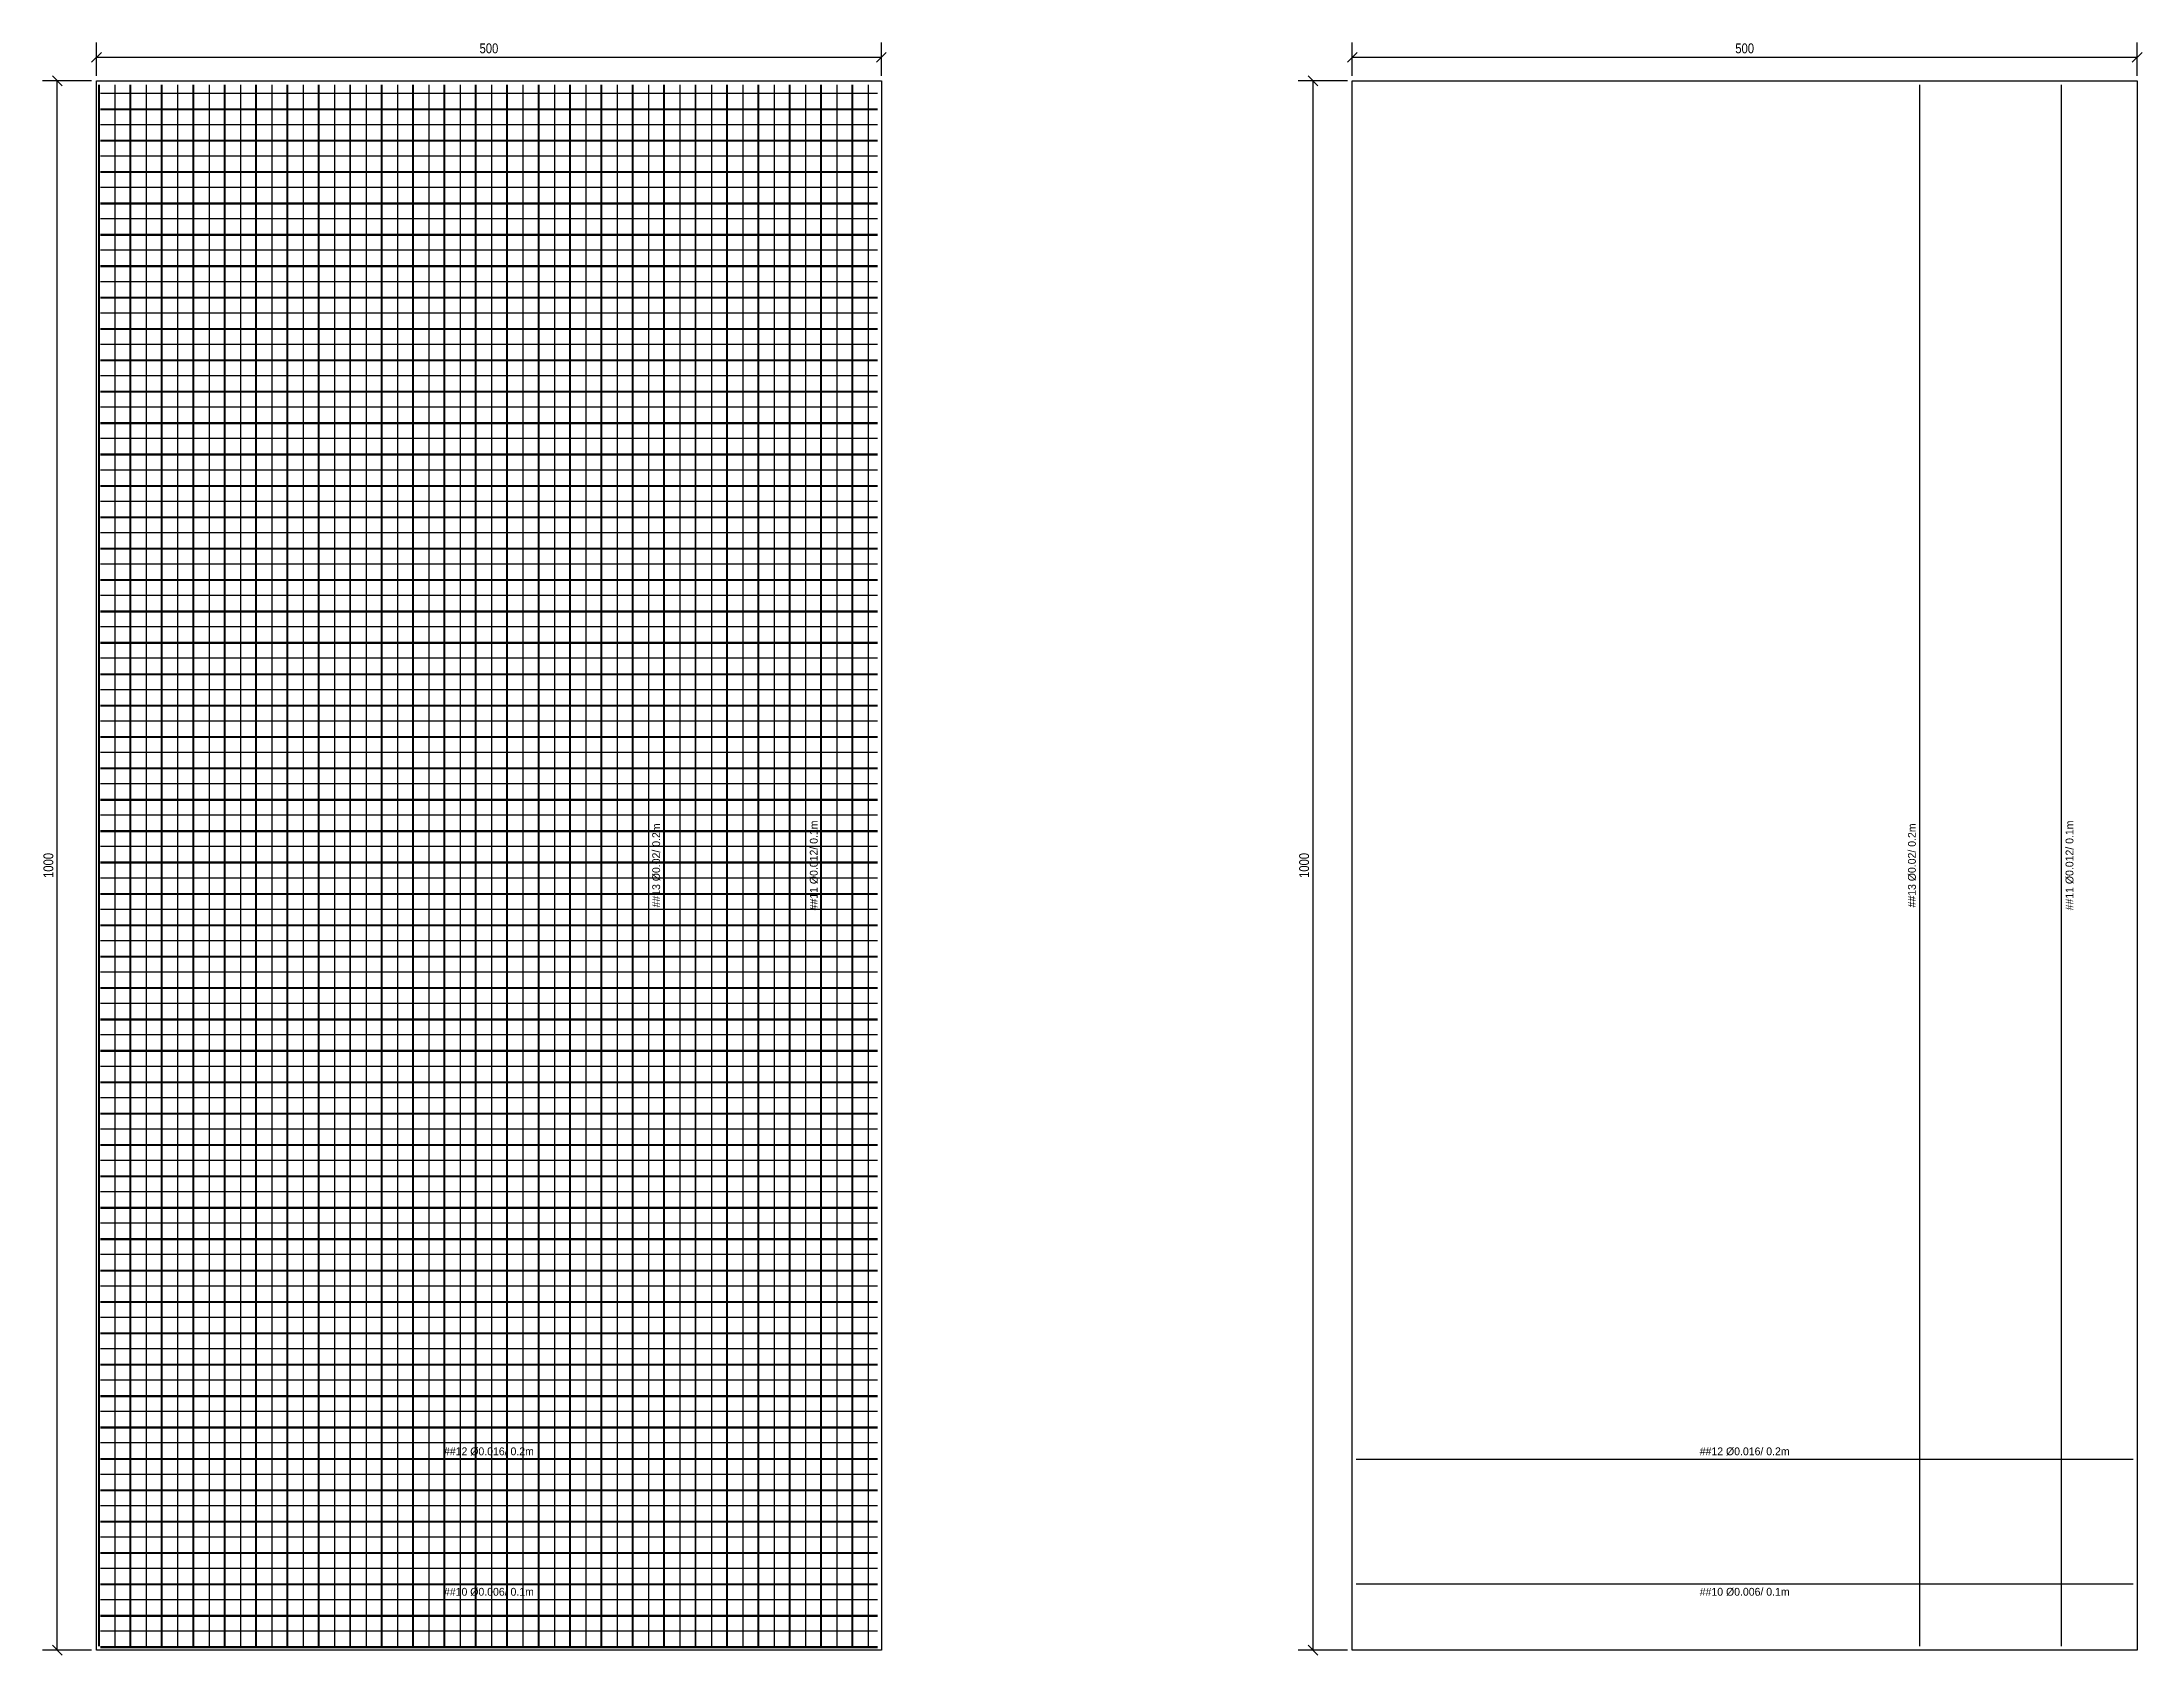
# Model space of a CAD drawing. Header units: metres. Extents: x -0.3 to 13, y -15 to 10.2.
# Drawn here: x -0.35 to 13.03, y -15.03 to -4.75 of the extents above; entities that cross this region are included whole.
import ezdxf
from ezdxf.enums import TextEntityAlignment as Align

# ---------------------------------------------------------------- set-up
doc = ezdxf.new("R2010")
doc.units = ezdxf.units.M
doc.styles.add('OpenSansCondensed-Light', font='OpenSansCondensed-Light.ttf')
doc.dimstyles.new('EZ_M_25_H25_CM', dxfattribs={"dimtxt": 0.0625, "dimasz": 0.0625, "dimexe": 0.09375, "dimexo": 0.03125, "dimgap": 0.025, "dimtad": 1, "dimlfac": 100, "dimzin": 12, "dimdsep": 46, "dimtxsty": 'OpenSansCondensed-Light', "dimtsz": 0.03125, "dimcen": 2.5, "dimazin": 3, "dimtfac": 0.5, "dimtmove": 2, "dimatfit": 3})

msp = doc.modelspace()

# ---------------------------------------------------------------- linework, layer by layer
for p, q in [((0.015, -14.975), (0.015, -5.025)), ((0.019, -14.975), (0.019, -5.025)), ((0.025, -5.078), (4.975, -5.078)), ((0.119, -14.975), (0.119, -5.025)), ((0.215, -14.975), (0.215, -5.025)), ((0.219, -14.975), (0.219, -5.025)), ((0.319, -14.975), (0.319, -5.025)), ((0.415, -14.975), (0.415, -5.025)), ((0.419, -14.975), (0.419, -5.025)), ((0.519, -14.975), (0.519, -5.025)), ((0.615, -14.975), (0.615, -5.025)), ((0.619, -14.975), (0.619, -5.025)), ((0.719, -14.975), (0.719, -5.025)), ((0.815, -14.975), (0.815, -5.025)), ((0.819, -14.975), (0.819, -5.025)), ((0.919, -14.975), (0.919, -5.025)), ((1.015, -14.975), (1.015, -5.025)), ((1.019, -14.975), (1.019, -5.025)), ((1.119, -14.975), (1.119, -5.025)), ((1.215, -14.975), (1.215, -5.025)), ((1.219, -14.975), (1.219, -5.025)), ((1.319, -14.975), (1.319, -5.025)), ((1.415, -14.975), (1.415, -5.025)), ((1.419, -14.975), (1.419, -5.025)), ((1.519, -14.975), (1.519, -5.025)), ((1.615, -14.975), (1.615, -5.025)), ((1.619, -14.975), (1.619, -5.025)), ((1.719, -14.975), (1.719, -5.025)), ((1.815, -14.975), (1.815, -5.025)), ((1.819, -14.975), (1.819, -5.025)), ((1.919, -14.975), (1.919, -5.025)), ((2.015, -14.975), (2.015, -5.025)), ((2.019, -14.975), (2.019, -5.025)), ((2.119, -14.975), (2.119, -5.025)), ((2.215, -14.975), (2.215, -5.025)), ((2.219, -14.975), (2.219, -5.025)), ((2.319, -14.975), (2.319, -5.025)), ((2.415, -14.975), (2.415, -5.025)), ((2.419, -14.975), (2.419, -5.025)), ((2.519, -14.975), (2.519, -5.025)), ((2.615, -14.975), (2.615, -5.025)), ((2.619, -14.975), (2.619, -5.025)), ((2.719, -14.975), (2.719, -5.025)), ((2.815, -14.975), (2.815, -5.025)), ((2.819, -14.975), (2.819, -5.025)), ((2.919, -14.975), (2.919, -5.025)), ((3.015, -14.975), (3.015, -5.025)), ((3.019, -14.975), (3.019, -5.025)), ((3.119, -14.975), (3.119, -5.025)), ((3.215, -14.975), (3.215, -5.025)), ((3.219, -14.975), (3.219, -5.025)), ((3.319, -14.975), (3.319, -5.025)), ((3.415, -14.975), (3.415, -5.025)), ((3.419, -14.975), (3.419, -5.025)), ((3.519, -14.975), (3.519, -5.025)), ((3.615, -14.975), (3.615, -5.025)), ((3.619, -14.975), (3.619, -5.025)), ((3.719, -14.975), (3.719, -5.025)), ((3.815, -14.975), (3.815, -5.025)), ((3.819, -14.975), (3.819, -5.025)), ((3.919, -14.975), (3.919, -5.025)), ((4.015, -14.975), (4.015, -5.025)), ((4.019, -14.975), (4.019, -5.025)), ((4.119, -14.975), (4.119, -5.025)), ((4.215, -14.975), (4.215, -5.025)), ((4.219, -14.975), (4.219, -5.025)), ((4.319, -14.975), (4.319, -5.025)), ((4.415, -14.975), (4.415, -5.025)), ((4.419, -14.975), (4.419, -5.025)), ((4.519, -14.975), (4.519, -5.025)), ((4.615, -14.975), (4.615, -5.025)), ((4.619, -14.975), (4.619, -5.025)), ((4.719, -14.975), (4.719, -5.025)), ((4.815, -14.975), (4.815, -5.025)), ((4.819, -14.975), (4.819, -5.025)), ((4.919, -14.975), (4.919, -5.025)), ((11.615, -14.975), (11.615, -5.025)), ((12.519, -14.975), (12.519, -5.025)), ((0.025, -5.178), (4.975, -5.178)), ((0.025, -5.183), (4.975, -5.183)), ((0.025, -5.278), (4.975, -5.278)), ((0.025, -5.378), (4.975, -5.378)), ((0.025, -5.383), (4.975, -5.383)), ((0.025, -5.478), (4.975, -5.478)), ((0.025, -5.578), (4.975, -5.578)), ((0.025, -5.583), (4.975, -5.583)), ((0.025, -5.678), (4.975, -5.678)), ((0.025, -5.778), (4.975, -5.778)), ((0.025, -5.783), (4.975, -5.783)), ((0.025, -5.878), (4.975, -5.878)), ((0.025, -5.978), (4.975, -5.978)), ((0.025, -5.983), (4.975, -5.983)), ((0.025, -6.078), (4.975, -6.078)), ((0.025, -6.178), (4.975, -6.178)), ((0.025, -6.183), (4.975, -6.183)), ((0.025, -6.278), (4.975, -6.278)), ((0.025, -6.378), (4.975, -6.378)), ((0.025, -6.383), (4.975, -6.383)), ((0.025, -6.478), (4.975, -6.478)), ((0.025, -6.578), (4.975, -6.578)), ((0.025, -6.583), (4.975, -6.583)), ((0.025, -6.678), (4.975, -6.678)), ((0.025, -6.778), (4.975, -6.778)), ((0.025, -6.783), (4.975, -6.783)), ((0.025, -6.878), (4.975, -6.878)), ((0.025, -6.978), (4.975, -6.978)), ((0.025, -6.983), (4.975, -6.983)), ((0.025, -7.078), (4.975, -7.078)), ((0.025, -7.178), (4.975, -7.178)), ((0.025, -7.183), (4.975, -7.183)), ((0.025, -7.278), (4.975, -7.278)), ((0.025, -7.378), (4.975, -7.378)), ((0.025, -7.383), (4.975, -7.383)), ((0.025, -7.478), (4.975, -7.478)), ((0.025, -7.578), (4.975, -7.578)), ((0.025, -7.583), (4.975, -7.583)), ((0.025, -7.678), (4.975, -7.678)), ((0.025, -7.778), (4.975, -7.778)), ((0.025, -7.783), (4.975, -7.783)), ((0.025, -7.878), (4.975, -7.878)), ((0.025, -7.978), (4.975, -7.978)), ((0.025, -7.983), (4.975, -7.983)), ((0.025, -8.078), (4.975, -8.078)), ((0.025, -8.178), (4.975, -8.178)), ((0.025, -8.183), (4.975, -8.183)), ((0.025, -8.278), (4.975, -8.278)), ((0.025, -8.378), (4.975, -8.378)), ((0.025, -8.383), (4.975, -8.383)), ((0.025, -8.478), (4.975, -8.478)), ((0.025, -8.578), (4.975, -8.578)), ((0.025, -8.583), (4.975, -8.583)), ((0.025, -8.678), (4.975, -8.678)), ((0.025, -8.778), (4.975, -8.778)), ((0.025, -8.783), (4.975, -8.783)), ((0.025, -8.878), (4.975, -8.878)), ((0.025, -8.978), (4.975, -8.978)), ((0.025, -8.983), (4.975, -8.983)), ((0.025, -9.078), (4.975, -9.078)), ((0.025, -9.178), (4.975, -9.178)), ((0.025, -9.183), (4.975, -9.183)), ((0.025, -9.278), (4.975, -9.278)), ((0.025, -9.378), (4.975, -9.378)), ((0.025, -9.383), (4.975, -9.383)), ((0.025, -9.478), (4.975, -9.478)), ((0.025, -9.578), (4.975, -9.578)), ((0.025, -9.583), (4.975, -9.583)), ((0.025, -9.678), (4.975, -9.678)), ((0.025, -9.778), (4.975, -9.778)), ((0.025, -9.783), (4.975, -9.783)), ((0.025, -9.878), (4.975, -9.878)), ((0.025, -9.978), (4.975, -9.978)), ((0.025, -9.983), (4.975, -9.983)), ((0.025, -10.078), (4.975, -10.078)), ((0.025, -10.178), (4.975, -10.178)), ((0.025, -10.183), (4.975, -10.183)), ((0.025, -10.278), (4.975, -10.278)), ((0.025, -10.378), (4.975, -10.378)), ((0.025, -10.383), (4.975, -10.383)), ((0.025, -10.478), (4.975, -10.478)), ((0.025, -10.578), (4.975, -10.578)), ((0.025, -10.583), (4.975, -10.583)), ((0.025, -10.678), (4.975, -10.678)), ((0.025, -10.778), (4.975, -10.778)), ((0.025, -10.783), (4.975, -10.783)), ((0.025, -10.878), (4.975, -10.878)), ((0.025, -10.978), (4.975, -10.978)), ((0.025, -10.983), (4.975, -10.983)), ((0.025, -11.078), (4.975, -11.078)), ((0.025, -11.178), (4.975, -11.178)), ((0.025, -11.183), (4.975, -11.183)), ((0.025, -11.278), (4.975, -11.278)), ((0.025, -11.378), (4.975, -11.378)), ((0.025, -11.383), (4.975, -11.383)), ((0.025, -11.478), (4.975, -11.478)), ((0.025, -11.578), (4.975, -11.578)), ((0.025, -11.583), (4.975, -11.583)), ((0.025, -11.678), (4.975, -11.678)), ((0.025, -11.778), (4.975, -11.778)), ((0.025, -11.783), (4.975, -11.783)), ((0.025, -11.878), (4.975, -11.878)), ((0.025, -11.978), (4.975, -11.978)), ((0.025, -11.983), (4.975, -11.983)), ((0.025, -12.078), (4.975, -12.078)), ((0.025, -12.178), (4.975, -12.178)), ((0.025, -12.183), (4.975, -12.183)), ((0.025, -12.278), (4.975, -12.278)), ((0.025, -12.378), (4.975, -12.378)), ((0.025, -12.383), (4.975, -12.383)), ((0.025, -12.478), (4.975, -12.478)), ((0.025, -12.578), (4.975, -12.578)), ((0.025, -12.583), (4.975, -12.583)), ((0.025, -12.678), (4.975, -12.678)), ((0.025, -12.778), (4.975, -12.778)), ((0.025, -12.783), (4.975, -12.783)), ((0.025, -12.878), (4.975, -12.878)), ((0.025, -12.978), (4.975, -12.978)), ((0.025, -12.983), (4.975, -12.983)), ((0.025, -13.078), (4.975, -13.078)), ((0.025, -13.178), (4.975, -13.178)), ((0.025, -13.183), (4.975, -13.183)), ((0.025, -13.278), (4.975, -13.278)), ((0.025, -13.378), (4.975, -13.378)), ((0.025, -13.383), (4.975, -13.383)), ((0.025, -13.478), (4.975, -13.478)), ((0.025, -13.578), (4.975, -13.578)), ((0.025, -13.583), (4.975, -13.583)), ((0.025, -13.678), (4.975, -13.678)), ((0.025, -13.778), (4.975, -13.778)), ((0.025, -13.783), (4.975, -13.783)), ((0.025, -13.878), (4.975, -13.878)), ((8.025, -13.783), (12.975, -13.783)), ((0.025, -13.978), (4.975, -13.978)), ((0.025, -13.983), (4.975, -13.983)), ((0.025, -14.078), (4.975, -14.078)), ((0.025, -14.178), (4.975, -14.178)), ((0.025, -14.183), (4.975, -14.183)), ((0.025, -14.278), (4.975, -14.278)), ((0.025, -14.378), (4.975, -14.378)), ((0.025, -14.383), (4.975, -14.383)), ((0.025, -14.478), (4.975, -14.478)), ((0.025, -14.578), (4.975, -14.578)), ((8.025, -14.578), (12.975, -14.578)), ((0.025, -14.583), (4.975, -14.583)), ((0.025, -14.678), (4.975, -14.678)), ((0.025, -14.778), (4.975, -14.778)), ((0.025, -14.783), (4.975, -14.783)), ((0.025, -14.878), (4.975, -14.878)), ((0.025, -14.978), (4.975, -14.978)), ((0.025, -14.983), (4.975, -14.983))]:
    msp.add_line(p, q)
for points in [[(0, -15), (0, -5), (5, -5), (5, -15), (0, -15)], [(8, -15), (8, -5), (13, -5), (13, -15), (8, -15)]]:
    msp.add_lwpolyline(points)

# ---------------------------------------------------------------- texts
for s, p in [('##13 Ø0.02/ 0.2m', (3.565, -10)), ('##11 Ø0.012/ 0.1m', (4.569, -10)), ('##13 Ø0.02/ 0.2m', (11.565, -10)), ('##11 Ø0.012/ 0.1m', (12.569, -10))]:
    msp.add_text(s, height=0.05, rotation=90).set_placement(p, align=Align.MIDDLE)
for s, p in [('##12 Ø0.016/ 0.2m', (2.5, -13.733)), ('##12 Ø0.016/ 0.2m', (10.5, -13.733)), ('##10 Ø0.006/ 0.1m', (2.5, -14.628)), ('##10 Ø0.006/ 0.1m', (10.5, -14.628))]:
    msp.add_text(s, height=0.05).set_placement(p, align=Align.MIDDLE)

# ---------------------------------------------------------------- dimensions: what is measured, and where the dimension line sits
for base, p1, p2 in [((0, -4.85), (0, -5), (5, -5)), ((8, -4.85), (8, -5), (13, -5))]:
    msp.add_linear_dim(base=base, p1=p1, p2=p2, dimstyle='EZ_M_25_H25_CM').render()
for base, p1, p2 in [((-0.25, -15), (0, -15), (0, -5)), ((7.75, -15), (8, -15), (8, -5))]:
    msp.add_linear_dim(base=base, p1=p1, p2=p2, angle=90, dimstyle='EZ_M_25_H25_CM').render()

doc.saveas('drawing.dxf')
